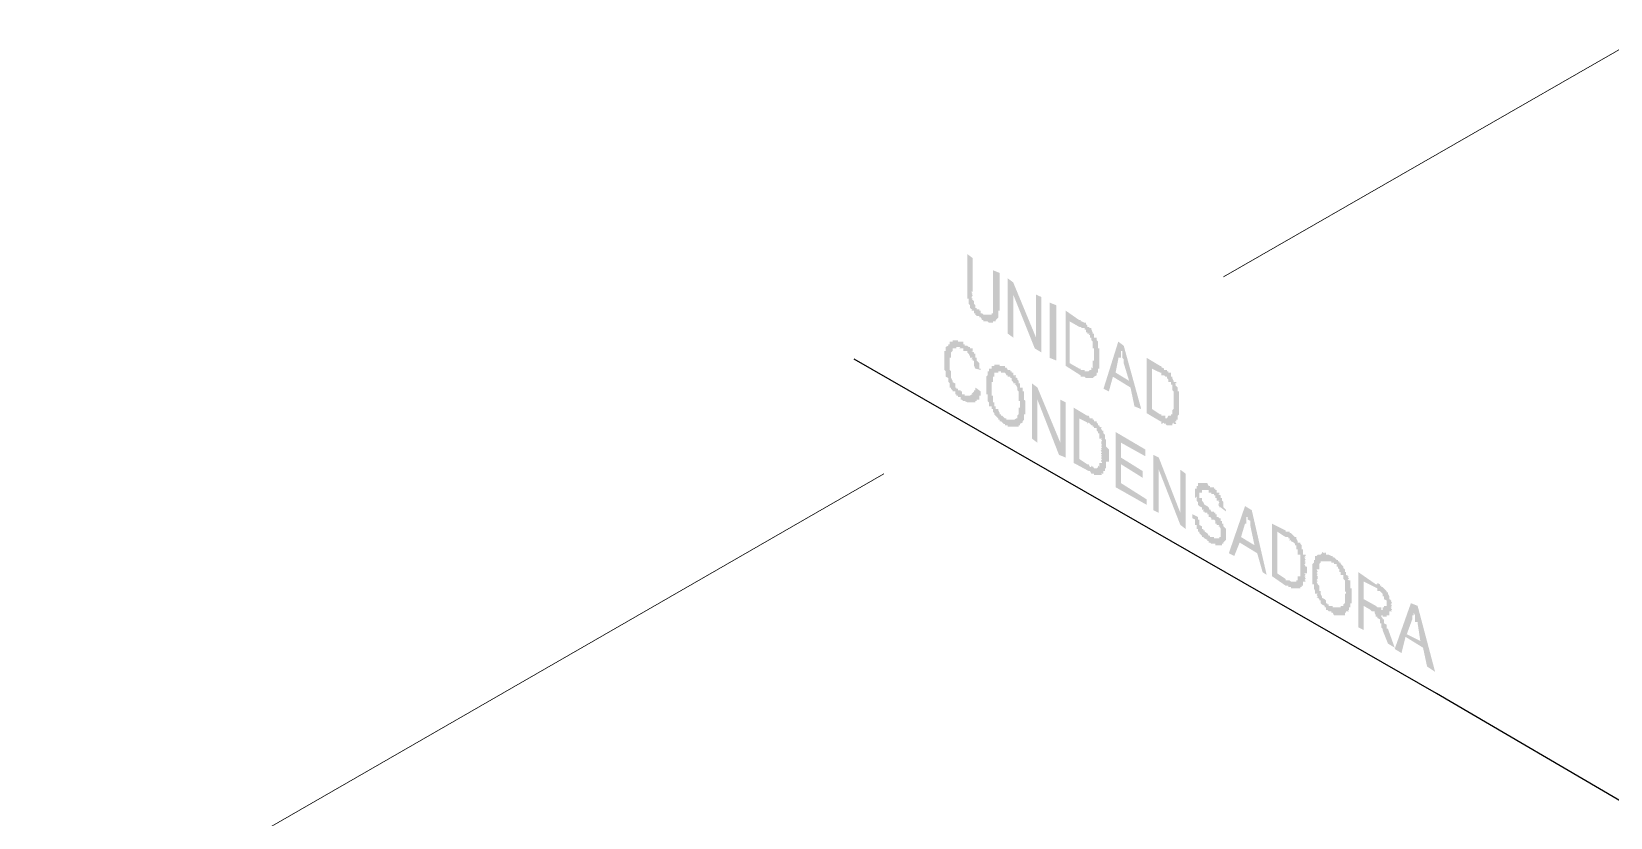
# Model space of a CAD drawing. Header units: millimetres. Extents: x 821 to 906, y 83 to 185.
# Drawn here: x 895.26 to 896.697, y 89.294 to 90.01 of the extents above; entities that cross this region are included whole.
import ezdxf

# ---------------------------------------------------------------- set-up
doc = ezdxf.new("R2010")
doc.units = ezdxf.units.MM
doc.layers.add('C.EMPOTRADO EN PARED Y TECHO', color=210, linetype='Continuous', lineweight=40)

# ---------------------------------------------------------------- blocks, each defined once
blk = doc.blocks.new('htrhfdhdfhfd')
at = {"true_color": 0x000007}
for points in [[(461.8538, 127.451), (461.8621, 127.4477), (461.8621, 127.4096), (461.8621, 127.4079), (461.8621, 127.4046), (461.8621, 127.403), (461.8621, 127.4013), (461.8604, 127.4013), (461.8604, 127.398), (461.8604, 127.3963), (461.8604, 127.3947), (461.8604, 127.393), (461.8571, 127.3897), (461.8571, 127.388), (461.8555, 127.388), (461.8538, 127.388), (461.8538, 127.3864), (461.8521, 127.3864), (461.8488, 127.3864), (461.8472, 127.388), (461.8455, 127.388), (461.8422, 127.388), (461.8422, 127.3897), (461.8405, 127.3897), (461.8389, 127.393), (461.8372, 127.393), (461.8372, 127.3947), (461.8339, 127.3947), (461.8322, 127.3963), (461.8322, 127.398), (461.8306, 127.398), (461.8306, 127.4013), (461.8289, 127.4013), (461.8273, 127.4013), (461.8289, 127.403), (461.8273, 127.403), (461.8256, 127.4046), (461.8256, 127.4079), (461.824, 127.4096), (461.824, 127.4113), (461.824, 127.4129), (461.824, 127.4162), (461.8223, 127.4162), (461.8223, 127.4179), (461.8223, 127.4195), (461.8223, 127.4212), (461.8223, 127.4229), (461.8223, 127.4245), (461.8223, 127.4262), (461.8223, 127.4278), (461.8223, 127.4311), (461.8223, 127.4709), (461.8289, 127.4659), (461.8289, 127.4278), (461.8289, 127.4262), (461.8289, 127.4245), (461.8273, 127.4245), (461.8289, 127.4212), (461.8273, 127.4229), (461.8289, 127.4195), (461.8273, 127.4195), (461.8289, 127.4179), (461.8273, 127.4179), (461.8289, 127.4162), (461.8273, 127.4162), (461.8306, 127.4129), (461.8306, 127.4113), (461.8306, 127.4096), (461.8322, 127.4079), (461.8322, 127.4046), (461.8339, 127.4046), (461.8339, 127.403), (461.8372, 127.403), (461.8372, 127.4013), (461.8389, 127.4013), (461.8389, 127.398), (461.8405, 127.398), (461.8422, 127.3963), (461.8455, 127.3963), (461.8472, 127.3963), (461.8488, 127.3963), (461.8521, 127.3963), (461.8521, 127.398), (461.8538, 127.398), (461.8538, 127.4013), (461.8538, 127.403), (461.8538, 127.4046), (461.8538, 127.4079), (461.8538, 127.4096), (461.8538, 127.4113)], [(461.872, 127.3731), (461.872, 127.4411), (461.8787, 127.4361), (461.9068, 127.3682), (461.9068, 127.4212), (461.9135, 127.4179), (461.9135, 127.3499), (461.9052, 127.3549), (461.8787, 127.4212), (461.8787, 127.3682)], [(461.9234, 127.3433), (461.9234, 127.4113), (461.9317, 127.4079), (461.9317, 127.34)], [(461.8322, 127.3068), (461.8389, 127.3019), (461.8389, 127.2985), (461.8389, 127.2969), (461.8372, 127.2969), (461.8372, 127.2952), (461.8372, 127.2919), (461.8339, 127.2919), (461.8339, 127.2903), (461.8322, 127.2903), (461.8322, 127.2886), (461.8306, 127.2886), (461.8289, 127.2886), (461.8273, 127.2886), (461.8256, 127.2886), (461.824, 127.2886), (461.8223, 127.2886), (461.819, 127.2903), (461.8173, 127.2903), (461.8157, 127.2919), (461.814, 127.2919), (461.814, 127.2952), (461.8124, 127.2952), (461.8107, 127.2952), (461.8107, 127.2969), (461.809, 127.2969), (461.809, 127.2985), (461.8074, 127.2985), (461.8074, 127.3019), (461.8041, 127.3019), (461.8041, 127.3035), (461.8024, 127.3052), (461.8024, 127.3068), (461.8008, 127.3068), (461.8008, 127.3101), (461.8008, 127.3118), (461.7991, 127.3135), (461.7991, 127.3151), (461.7991, 127.3168), (461.7991, 127.3184), (461.7958, 127.3201), (461.7958, 127.3218), (461.7958, 127.3251), (461.7958, 127.3267), (461.7941, 127.3284), (461.7941, 127.33), (461.7941, 127.3317), (461.7941, 127.3334), (461.7941, 127.335), (461.7941, 127.3367), (461.7941, 127.34), (461.7941, 127.3416), (461.7941, 127.3433), (461.7941, 127.345), (461.7941, 127.3483), (461.7941, 127.3499), (461.7941, 127.3516), (461.7958, 127.3516), (461.7958, 127.3549), (461.7958, 127.3566), (461.7991, 127.3582), (461.7991, 127.3599), (461.8008, 127.3599), (461.8008, 127.3632), (461.8024, 127.3632), (461.8041, 127.3632), (461.8041, 127.3648), (461.8074, 127.3648), (461.809, 127.3648), (461.8107, 127.3648), (461.8107, 127.3632), (461.814, 127.3632), (461.8124, 127.3632), (461.8157, 127.3632), (461.8173, 127.3632), (461.8173, 127.3599), (461.819, 127.3599), (461.819, 127.3582), (461.8223, 127.3582), (461.824, 127.3566), (461.8256, 127.3566), (461.8256, 127.3549), (461.8289, 127.3549), (461.8289, 127.3516), (461.8273, 127.3516), (461.8306, 127.3499), (461.8306, 127.3483), (461.8322, 127.3483), (461.8322, 127.345), (461.8322, 127.3433), (461.8339, 127.3433), (461.8339, 127.3416), (461.8339, 127.34), (461.8372, 127.3367), (461.8372, 127.335), (461.8372, 127.3334), (461.8372, 127.33), (461.8389, 127.33), (461.8389, 127.3284), (461.8322, 127.33), (461.8306, 127.3334), (461.8306, 127.335), (461.8306, 127.3367), (461.8306, 127.34), (461.8289, 127.34), (461.8289, 127.3416), (461.8273, 127.3416), (461.8289, 127.3433), (461.8273, 127.3433), (461.8256, 127.3433), (461.8256, 127.345), (461.824, 127.3483), (461.8223, 127.3499), (461.8223, 127.3516), (461.819, 127.3516), (461.8173, 127.3516), (461.8173, 127.3549), (461.8157, 127.3549), (461.814, 127.3549), (461.8124, 127.3549), (461.814, 127.3566), (461.8107, 127.3566), (461.809, 127.3566), (461.809, 127.3549), (461.8074, 127.3549), (461.8041, 127.3549), (461.8041, 127.3516), (461.8024, 127.3499), (461.8024, 127.3483), (461.8024, 127.345), (461.8024, 127.3433), (461.8008, 127.3433), (461.8008, 127.3416), (461.8008, 127.34), (461.8008, 127.3367), (461.8008, 127.335), (461.8008, 127.3334), (461.8008, 127.33), (461.8008, 127.3317), (461.8008, 127.3284), (461.8024, 127.3267), (461.8024, 127.3251), (461.8024, 127.3218), (461.8024, 127.3201), (461.8024, 127.3184), (461.8041, 127.3151), (461.8041, 127.3168), (461.8041, 127.3135), (461.8074, 127.3118), (461.8074, 127.3101), (461.8074, 127.3068), (461.809, 127.3068), (461.809, 127.3052), (461.8107, 127.3052), (461.8107, 127.3035), (461.814, 127.3035), (461.814, 127.3019), (461.8124, 127.3019), (461.8157, 127.3019), (461.8157, 127.2985), (461.8173, 127.2985), (461.819, 127.2985), (461.819, 127.2969), (461.8223, 127.2969), (461.824, 127.2969), (461.8256, 127.2969), (461.8289, 127.2985), (461.8273, 127.2985), (461.8306, 127.3019), (461.8306, 127.3035), (461.8322, 127.3035), (461.8322, 127.3052)], [(461.9019, 127.2438), (461.9019, 127.3118), (461.9085, 127.3068), (461.9367, 127.2389), (461.9367, 127.2919), (461.9433, 127.2886), (461.9433, 127.2206), (461.935, 127.224), (461.9085, 127.2919), (461.9085, 127.2389)], [(462.0046, 127.1842), (462.0046, 127.2521), (462.0411, 127.2306), (462.0411, 127.2223), (462.0113, 127.2389), (462.0113, 127.2206), (462.0378, 127.2041), (462.0378, 127.1958), (462.0113, 127.2124), (462.0113, 127.1892), (462.0427, 127.1693), (462.0427, 127.1626)], [(462.051, 127.156), (462.051, 127.224), (462.0577, 127.2206), (462.0842, 127.1527), (462.0842, 127.2057), (462.0908, 127.2008), (462.0908, 127.1328), (462.0842, 127.1378), (462.0577, 127.2057), (462.0577, 127.1527)], [(462.0991, 127.151), (462.1057, 127.1477), (462.1057, 127.1461), (462.1057, 127.1444), (462.1074, 127.1444), (462.1074, 127.1427), (462.1074, 127.1394), (462.1074, 127.1378), (462.1107, 127.1361), (462.1107, 127.1328), (462.1124, 127.1328), (462.1124, 127.1311), (462.114, 127.1311), (462.114, 127.1295), (462.1173, 127.1278), (462.119, 127.1245), (462.1206, 127.1245), (462.1206, 127.1229), (462.1223, 127.1229), (462.1256, 127.1229), (462.1256, 127.1212), (462.1273, 127.1212), (462.1289, 127.1212), (462.1322, 127.1212), (462.1322, 127.1229), (462.1306, 127.1229), (462.1339, 127.1229), (462.1339, 127.1245), (462.1339, 127.1278), (462.1339, 127.1295), (462.1339, 127.1311), (462.1339, 127.1328), (462.1322, 127.1361), (462.1306, 127.1361), (462.1322, 127.1378), (462.1306, 127.1378), (462.1289, 127.1378), (462.1289, 127.1394), (462.1273, 127.1394), (462.1273, 127.1427), (462.1256, 127.1444), (462.1223, 127.1444), (462.1223, 127.1461), (462.1206, 127.1477), (462.119, 127.1477), (462.119, 127.151), (462.1173, 127.151), (462.1173, 127.1527), (462.114, 127.1527), (462.114, 127.1543), (462.1124, 127.1543), (462.1124, 127.156), (462.1124, 127.1577), (462.1107, 127.156), (462.1107, 127.1593), (462.1074, 127.161), (462.1057, 127.1626), (462.1057, 127.1659), (462.1041, 127.1676), (462.1041, 127.1693), (462.1041, 127.1709), (462.1041, 127.1726), (462.1024, 127.1709), (462.1024, 127.1742), (462.1024, 127.1759), (462.1024, 127.1776), (462.1024, 127.1809), (462.1024, 127.1825), (462.1041, 127.1825), (462.1041, 127.1842), (462.1041, 127.1858), (462.1057, 127.1858), (462.1057, 127.1892), (462.1074, 127.1892), (462.1107, 127.1892), (462.1124, 127.1892), (462.114, 127.1892), (462.1173, 127.1892), (462.119, 127.1858), (462.1206, 127.1858), (462.1206, 127.1842), (462.1223, 127.1842), (462.1256, 127.1842), (462.1256, 127.1825), (462.1273, 127.1825), (462.1273, 127.1809), (462.1289, 127.1809), (462.1289, 127.1776), (462.1322, 127.1776), (462.1322, 127.1759), (462.1306, 127.1759), (462.1339, 127.1742), (462.1339, 127.1709), (462.1356, 127.1709), (462.1356, 127.1693), (462.1356, 127.1676), (462.1372, 127.1659), (462.1372, 127.1626), (462.1372, 127.161), (462.1372, 127.1593), (462.1405, 127.156), (462.1405, 127.1577), (462.1405, 127.1543), (462.1339, 127.1593), (462.1322, 127.1593), (462.1322, 127.161), (462.1306, 127.161), (462.1322, 127.1626), (462.1306, 127.1626), (462.1322, 127.1659), (462.1306, 127.1659), (462.1322, 127.1676), (462.1306, 127.1676), (462.1289, 127.1676), (462.1289, 127.1693), (462.1289, 127.1709), (462.1273, 127.1709), (462.1273, 127.1726), (462.1273, 127.1742), (462.1256, 127.1742), (462.1256, 127.1759), (462.1223, 127.1759), (462.1223, 127.1776), (462.1206, 127.1776), (462.119, 127.1776), (462.119, 127.1809), (462.1173, 127.1809), (462.114, 127.1809), (462.1124, 127.1809), (462.1107, 127.1809), (462.1107, 127.1776), (462.1074, 127.1776), (462.1074, 127.1759), (462.1074, 127.1742), (462.1074, 127.1709), (462.1107, 127.1709), (462.1107, 127.1693), (462.1107, 127.1676), (462.1124, 127.1659), (462.114, 127.1626), (462.1173, 127.161), (462.119, 127.1593), (462.1206, 127.156), (462.1206, 127.1577), (462.1223, 127.1543), (462.1256, 127.1543), (462.1256, 127.1527), (462.1273, 127.1527), (462.1273, 127.151), (462.1289, 127.151), (462.1289, 127.1477), (462.1322, 127.1477), (462.1306, 127.1477), (462.1322, 127.1461), (462.1306, 127.1461), (462.1339, 127.1461), (462.1339, 127.1444), (462.1339, 127.1427), (462.1356, 127.1427), (462.1356, 127.1394), (462.1372, 127.1394), (462.1372, 127.1378), (462.1372, 127.1361), (462.1405, 127.1328), (462.1405, 127.1311), (462.1405, 127.1295), (462.1405, 127.1278), (462.1405, 127.1245), (462.1405, 127.1229), (462.1405, 127.1212), (462.1405, 127.1179), (462.1405, 127.1195), (462.1372, 127.1162), (462.1372, 127.1146), (462.1356, 127.1146), (462.1356, 127.1129), (462.1339, 127.1129), (462.1322, 127.1129), (462.1306, 127.1129), (462.1289, 127.1129), (462.1273, 127.1129), (462.1273, 127.1146), (462.1256, 127.1146), (462.1223, 127.1146), (462.1206, 127.1162), (462.119, 127.1162), (462.119, 127.1179), (462.1173, 127.1179), (462.1173, 127.1195), (462.114, 127.1212), (462.1124, 127.1229), (462.1107, 127.1229), (462.1107, 127.1245), (462.1074, 127.1278), (462.1074, 127.1295), (462.1057, 127.1295), (462.1057, 127.1311), (462.1057, 127.1328), (462.1041, 127.1328), (462.1041, 127.1361), (462.1041, 127.1378), (462.1024, 127.1378), (462.1024, 127.1394), (462.1024, 127.1427), (462.1024, 127.1444), (462.0991, 127.1461), (462.0991, 127.1477)]]:
    blk.add_hatch(color=7, dxfattribs=at).paths.add_polyline_path(points)
h = blk.add_hatch(color=7, dxfattribs=at)
h.paths.add_polyline_path([(461.9433, 127.3334), (461.9433, 127.4013), (461.9599, 127.3897), (461.9615, 127.3897), (461.9615, 127.388), (461.9632, 127.388), (461.9665, 127.3864), (461.9682, 127.3864), (461.9682, 127.3831), (461.9682, 127.3847), (461.9698, 127.3831), (461.9698, 127.3847), (461.9698, 127.3814), (461.9731, 127.3814), (461.9715, 127.3814), (461.9731, 127.3798), (461.9748, 127.3798), (461.9748, 127.3781), (461.9764, 127.3748), (461.9764, 127.3731), (461.9781, 127.3731), (461.9781, 127.3715), (461.9781, 127.3682), (461.9814, 127.3682), (461.9814, 127.3698), (461.9814, 127.3665), (461.9814, 127.3648), (461.9831, 127.3632), (461.9831, 127.3599), (461.9831, 127.3582), (461.9831, 127.3566), (461.9831, 127.3549), (461.9847, 127.3549), (461.9847, 127.3516), (461.9847, 127.3499), (461.9847, 127.3483), (461.9847, 127.345), (461.9847, 127.3433), (461.9847, 127.3416), (461.9847, 127.34), (461.9847, 127.3367), (461.9847, 127.335), (461.9847, 127.3334), (461.9847, 127.33), (461.9831, 127.33), (461.9831, 127.3317), (461.9831, 127.3284), (461.9831, 127.3267), (461.9831, 127.3251), (461.9814, 127.3251), (461.9814, 127.3218), (461.9781, 127.3201), (461.9764, 127.3184), (461.9748, 127.3184), (461.9731, 127.3184), (461.9715, 127.3184), (461.9698, 127.3184), (461.9682, 127.3184), (461.9665, 127.3201), (461.9632, 127.3201), (461.9615, 127.3201), (461.9615, 127.3218)])
h.paths.add_polyline_path([(461.9483, 127.3367), (461.9599, 127.33), (461.9615, 127.33), (461.9615, 127.3284), (461.9632, 127.3284), (461.9665, 127.3284), (461.9665, 127.3267), (461.9682, 127.3267), (461.9698, 127.3267), (461.9731, 127.3267), (461.9715, 127.3267), (461.9731, 127.3284), (461.9715, 127.3284), (461.9748, 127.3284), (461.9748, 127.33), (461.9748, 127.3317), (461.9764, 127.33), (461.9764, 127.3334), (461.9764, 127.335), (461.9764, 127.3367), (461.9764, 127.34), (461.9781, 127.34), (461.9781, 127.3416), (461.9781, 127.3433), (461.9781, 127.345), (461.9781, 127.3483), (461.9781, 127.3499), (461.9781, 127.3516), (461.9781, 127.3549), (461.9764, 127.3549), (461.9764, 127.3566), (461.9764, 127.3582), (461.9764, 127.3599), (461.9764, 127.3632), (461.9748, 127.3648), (461.9748, 127.3665), (461.9748, 127.3682), (461.9731, 127.3682), (461.9731, 127.3715), (461.9715, 127.3715), (461.9731, 127.3731), (461.9698, 127.3731), (461.9698, 127.3748), (461.9682, 127.3748), (461.9682, 127.3781), (461.9665, 127.3781), (461.9665, 127.3798), (461.9632, 127.3798), (461.9615, 127.3814), (461.9599, 127.3814), (461.9483, 127.388)])
h = blk.add_hatch(color=7, dxfattribs=at)
h.paths.add_polyline_path([(461.9897, 127.3052), (462.0079, 127.3632), (462.0146, 127.3582), (462.0361, 127.2803), (462.0278, 127.2836), (462.0229, 127.3068), (462.0013, 127.3201), (461.9963, 127.3019)])
h.paths.add_polyline_path([(462.0046, 127.3251), (462.0212, 127.3151), (462.0146, 127.3367), (462.0146, 127.34), (462.0146, 127.3416), (462.0129, 127.3433), (462.0129, 127.345), (462.0129, 127.3483), (462.0129, 127.3499), (462.0129, 127.3516), (462.0113, 127.3516), (462.0113, 127.3549), (462.0113, 127.3516), (462.0113, 127.3499), (462.0113, 127.3483), (462.0113, 127.345), (462.0113, 127.3433), (462.0079, 127.3433), (462.0079, 127.3416)])
h = blk.add_hatch(color=7, dxfattribs=at)
h.paths.add_polyline_path([(462.0427, 127.2753), (462.0427, 127.3433), (462.0593, 127.3334), (462.061, 127.3334), (462.061, 127.33), (462.061, 127.3317), (462.0643, 127.33), (462.0643, 127.3317), (462.0643, 127.3284), (462.0659, 127.3284), (462.0676, 127.3284), (462.0676, 127.3267), (462.0693, 127.3267), (462.0693, 127.3251), (462.0726, 127.3251), (462.0726, 127.3218), (462.0726, 127.3201), (462.0742, 127.3201), (462.0742, 127.3184), (462.0759, 127.3151), (462.0759, 127.3168), (462.0759, 127.3135), (462.0792, 127.3135), (462.0792, 127.3118), (462.0776, 127.3118), (462.0792, 127.3101), (462.0776, 127.3101), (462.0809, 127.3068), (462.0809, 127.3052), (462.0809, 127.3035), (462.0809, 127.3019), (462.0825, 127.3019), (462.0825, 127.2985), (462.0825, 127.2969), (462.0825, 127.2952), (462.0825, 127.2919), (462.0825, 127.2903), (462.0825, 127.2886), (462.0825, 127.2869), (462.0825, 127.2836), (462.0825, 127.282), (462.0825, 127.2803), (462.0825, 127.277), (462.0825, 127.2787), (462.0825, 127.2753), (462.0825, 127.2737), (462.0809, 127.272), (462.0809, 127.2687), (462.0809, 127.2671), (462.0792, 127.2671), (462.0792, 127.2654), (462.0776, 127.2654), (462.0792, 127.2621), (462.0759, 127.2621), (462.0759, 127.2637), (462.0742, 127.2621), (462.0742, 127.2604), (462.0726, 127.2604), (462.0693, 127.2604), (462.0676, 127.2604), (462.0659, 127.2621), (462.0659, 127.2637), (462.0643, 127.2621), (462.0643, 127.2637), (462.061, 127.2621), (462.061, 127.2654), (462.0593, 127.2654)])
h.paths.add_polyline_path([(462.0494, 127.2803), (462.0593, 127.2737), (462.061, 127.2737), (462.061, 127.272), (462.0643, 127.272), (462.0659, 127.272), (462.0659, 127.2687), (462.0676, 127.2687), (462.0693, 127.272), (462.0726, 127.272), (462.0726, 127.2737), (462.0742, 127.2737), (462.0742, 127.2753), (462.0742, 127.277), (462.0742, 127.2787), (462.0759, 127.2803), (462.0759, 127.282), (462.0759, 127.2836), (462.0759, 127.2869), (462.0759, 127.2886), (462.0759, 127.2903), (462.0759, 127.2919), (462.0759, 127.2952), (462.0759, 127.2969), (462.0759, 127.2985), (462.0759, 127.3019), (462.0742, 127.3035), (462.0742, 127.3052), (462.0742, 127.3068), (462.0742, 127.3101), (462.0726, 127.3101), (462.0726, 127.3118), (462.0726, 127.3135), (462.0693, 127.3135), (462.0693, 127.3151), (462.0693, 127.3168), (462.0676, 127.3184), (462.0676, 127.3201), (462.0659, 127.3201), (462.0643, 127.3218), (462.061, 127.3218), (462.061, 127.3251), (462.0593, 127.3251), (462.0494, 127.33)])
h = blk.add_hatch(color=7, dxfattribs=at)
h.paths.add_polyline_path([(461.8455, 127.3101), (461.8455, 127.3118), (461.8455, 127.3135), (461.8455, 127.3151), (461.8455, 127.3168), (461.8455, 127.3184), (461.8455, 127.3201), (461.8472, 127.3218), (461.8472, 127.3251), (461.8472, 127.3267), (461.8488, 127.3267), (461.8488, 127.3284), (461.8488, 127.33), (461.8521, 127.33), (461.8521, 127.3317), (461.8521, 127.3334), (461.8538, 127.3334), (461.8555, 127.3334), (461.8555, 127.335), (461.8571, 127.335), (461.8604, 127.335), (461.8621, 127.335), (461.8621, 127.3334), (461.8637, 127.3334), (461.8671, 127.3334), (461.8654, 127.3334), (461.8687, 127.3334), (461.8687, 127.33), (461.8687, 127.3317), (461.8704, 127.33), (461.8704, 127.3317), (461.872, 127.3284), (461.8753, 127.3284), (461.8753, 127.3267), (461.877, 127.3267), (461.877, 127.3251), (461.8787, 127.3251), (461.8787, 127.3218), (461.882, 127.3218), (461.882, 127.3201), (461.8803, 127.3201), (461.8836, 127.3184), (461.8836, 127.3151), (461.8836, 127.3168), (461.8853, 127.3151), (461.8853, 127.3135), (461.8853, 127.3118), (461.8869, 127.3118), (461.8869, 127.3101), (461.8869, 127.3068), (461.8903, 127.3068), (461.8903, 127.3052), (461.8903, 127.3035), (461.8903, 127.3019), (461.8919, 127.3019), (461.8919, 127.2985), (461.8919, 127.2969), (461.8919, 127.2952), (461.8919, 127.2919), (461.8936, 127.2903), (461.8936, 127.2886), (461.8936, 127.2869), (461.8936, 127.2836), (461.8936, 127.282), (461.8936, 127.2803), (461.8936, 127.277), (461.8936, 127.2787), (461.8936, 127.2753), (461.8936, 127.2737), (461.8919, 127.2737), (461.8919, 127.272), (461.8919, 127.2687), (461.8919, 127.2671), (461.8903, 127.2654), (461.8903, 127.2621), (461.8903, 127.2637), (461.8869, 127.2621), (461.8869, 127.2637), (461.8869, 127.2604), (461.8853, 127.2604), (461.8853, 127.2588), (461.8836, 127.2588), (461.882, 127.2588), (461.8803, 127.2588), (461.8787, 127.2588), (461.877, 127.2588), (461.8753, 127.2588), (461.872, 127.2588), (461.872, 127.2604), (461.8704, 127.2604), (461.8687, 127.2604), (461.8687, 127.2621), (461.8671, 127.2621), (461.8654, 127.2637), (461.8637, 127.2654), (461.8621, 127.2654), (461.8621, 127.2671), (461.8604, 127.2671), (461.8604, 127.2687), (461.8571, 127.272), (461.8555, 127.2737), (461.8555, 127.2753), (461.8538, 127.277), (461.8538, 127.2787), (461.8538, 127.2803), (461.8521, 127.2803), (461.8521, 127.282), (461.8521, 127.2836), (461.8488, 127.2836), (461.8488, 127.2869), (461.8488, 127.2886), (461.8472, 127.2903), (461.8472, 127.2919), (461.8472, 127.2952), (461.8472, 127.2969), (461.8472, 127.2985), (461.8455, 127.2985), (461.8455, 127.3019), (461.8455, 127.3035), (461.8455, 127.3052), (461.8455, 127.3068)])
h.paths.add_polyline_path([(461.8521, 127.3052), (461.8521, 127.3035), (461.8521, 127.3019), (461.8521, 127.2985), (461.8521, 127.2969), (461.8538, 127.2969), (461.8538, 127.2952), (461.8538, 127.2919), (461.8538, 127.2903), (461.8538, 127.2886), (461.8555, 127.2886), (461.8555, 127.2869), (461.8555, 127.2836), (461.8571, 127.2836), (461.8571, 127.282), (461.8571, 127.2803), (461.8604, 127.2803), (461.8604, 127.277), (461.8604, 127.2787), (461.8621, 127.2753), (461.8621, 127.2737), (461.8637, 127.2737), (461.8637, 127.272), (461.8671, 127.272), (461.8654, 127.272), (461.8687, 127.2687), (461.8704, 127.2687), (461.8704, 127.2671), (461.872, 127.2671), (461.8753, 127.2671), (461.877, 127.2671), (461.8787, 127.2671), (461.882, 127.2671), (461.8803, 127.2671), (461.882, 127.2687), (461.8803, 127.2687), (461.8836, 127.2687), (461.8836, 127.272), (461.8853, 127.2737), (461.8853, 127.2753), (461.8853, 127.277), (461.8853, 127.2787), (461.8853, 127.2803), (461.8853, 127.282), (461.8869, 127.282), (461.8869, 127.2836), (461.8869, 127.2869), (461.8869, 127.2886), (461.8869, 127.2903), (461.8853, 127.2903), (461.8853, 127.2919), (461.8853, 127.2952), (461.8853, 127.2969), (461.8853, 127.2985), (461.8853, 127.3019), (461.8836, 127.3035), (461.8836, 127.3052), (461.8836, 127.3068), (461.882, 127.3101), (461.8803, 127.3101), (461.882, 127.3118), (461.8803, 127.3118), (461.8787, 127.3118), (461.8787, 127.3135), (461.877, 127.3151), (461.877, 127.3168), (461.877, 127.3184), (461.8753, 127.3184), (461.8753, 127.3201), (461.872, 127.3201), (461.872, 127.3218), (461.8704, 127.3218), (461.8687, 127.3251), (461.8671, 127.3251), (461.8654, 127.3251), (461.8637, 127.3251), (461.8637, 127.3267), (461.8621, 127.3267), (461.8604, 127.3267), (461.8604, 127.3251), (461.8571, 127.3251), (461.8555, 127.3251), (461.8555, 127.3218), (461.8555, 127.3201), (461.8538, 127.3201), (461.8538, 127.3184), (461.8538, 127.3151), (461.8538, 127.3168), (461.8538, 127.3135), (461.8521, 127.3135), (461.8521, 127.3118), (461.8521, 127.3101), (461.8521, 127.3068)])
h = blk.add_hatch(color=7, dxfattribs=at)
h.paths.add_polyline_path([(461.9532, 127.214), (461.9532, 127.282), (461.9698, 127.272), (461.9731, 127.272), (461.9715, 127.272), (461.9731, 127.2687), (461.9748, 127.2687), (461.9764, 127.2687), (461.9764, 127.2671), (461.9781, 127.2671), (461.9781, 127.2654), (461.9814, 127.2654), (461.9814, 127.2621), (461.9814, 127.2637), (461.9831, 127.2621), (461.9831, 127.2604), (461.9847, 127.2604), (461.9847, 127.2588), (461.988, 127.2571), (461.9864, 127.2571), (461.988, 127.2538), (461.9864, 127.2538), (461.9897, 127.2538), (461.9897, 127.2521), (461.9897, 127.2505), (461.9914, 127.2488), (461.9914, 127.2455), (461.9914, 127.2438), (461.993, 127.2422), (461.993, 127.2389), (461.993, 127.2372), (461.993, 127.2356), (461.993, 127.2339), (461.9963, 127.2306), (461.9963, 127.2289), (461.9963, 127.2273), (461.9963, 127.224), (461.9963, 127.2256), (461.9963, 127.2223), (461.9963, 127.2206), (461.9963, 127.219), (461.9963, 127.2157), (461.993, 127.2157), (461.993, 127.214), (461.993, 127.2124), (461.993, 127.209), (461.993, 127.2107), (461.993, 127.2074), (461.9914, 127.2074), (461.9914, 127.2057), (461.9914, 127.2041), (461.9897, 127.2041), (461.9897, 127.2008), (461.988, 127.2008), (461.9864, 127.2008), (461.988, 127.1991), (461.9847, 127.1991), (461.9831, 127.1991), (461.9814, 127.1991), (461.9781, 127.1991), (461.9781, 127.2008), (461.9764, 127.2008), (461.9748, 127.2008), (461.9731, 127.2041), (461.9715, 127.2041)])
h.paths.add_polyline_path([(461.9599, 127.219), (461.9698, 127.2124), (461.9731, 127.2124), (461.9715, 127.2124), (461.9731, 127.209), (461.9748, 127.209), (461.9748, 127.2107), (461.9764, 127.209), (461.9764, 127.2107), (461.9781, 127.2074), (461.9814, 127.2074), (461.9831, 127.209), (461.9831, 127.2107), (461.9847, 127.209), (461.9847, 127.2124), (461.9847, 127.214), (461.988, 127.214), (461.988, 127.2157), (461.9864, 127.2157), (461.988, 127.219), (461.9864, 127.219), (461.988, 127.2206), (461.9864, 127.2206), (461.988, 127.2223), (461.9864, 127.2223), (461.988, 127.224), (461.9864, 127.2256), (461.988, 127.2273), (461.9864, 127.2273), (461.988, 127.2289), (461.9864, 127.2289), (461.988, 127.2306), (461.9864, 127.2306), (461.988, 127.2339), (461.9864, 127.2339), (461.988, 127.2356), (461.9864, 127.2356), (461.988, 127.2372), (461.9864, 127.2372), (461.988, 127.2389), (461.9864, 127.2389), (461.988, 127.2422), (461.9864, 127.2422), (461.988, 127.2438), (461.9847, 127.2438), (461.9847, 127.2455), (461.9847, 127.2488), (461.9847, 127.2505), (461.9831, 127.2505), (461.9831, 127.2521), (461.9814, 127.2538), (461.9814, 127.2571), (461.9781, 127.2571), (461.9781, 127.2588), (461.9764, 127.2588), (461.9764, 127.2604), (461.9748, 127.2604), (461.9731, 127.2621), (461.9715, 127.2637), (461.9698, 127.2621), (461.9698, 127.2637), (461.9599, 127.2687)])
h = blk.add_hatch(color=7, dxfattribs=at)
h.paths.add_polyline_path([(462.1438, 127.103), (462.1637, 127.161), (462.172, 127.156), (462.1903, 127.0764), (462.1853, 127.0798), (462.1787, 127.103), (462.1571, 127.1162), (462.1505, 127.0997)])
h.paths.add_polyline_path([(462.1588, 127.1229), (462.1753, 127.1129), (462.1704, 127.1361), (462.1704, 127.1378), (462.1704, 127.1394), (462.1704, 127.1427), (462.1671, 127.1444), (462.1671, 127.1461), (462.1671, 127.1477), (462.1671, 127.151), (462.1671, 127.1477), (462.1654, 127.1477), (462.1654, 127.1461), (462.1654, 127.1444), (462.1654, 127.1427), (462.1654, 127.1394), (462.1637, 127.1394)])
h = blk.add_hatch(color=7, dxfattribs=at)
h.paths.add_polyline_path([(462.1969, 127.0748), (462.1969, 127.1394), (462.2135, 127.1311), (462.2135, 127.1295), (462.2168, 127.1295), (462.2184, 127.1295), (462.2184, 127.1278), (462.2201, 127.1278), (462.2234, 127.1245), (462.2251, 127.1229), (462.2267, 127.1229), (462.2267, 127.1212), (462.2284, 127.1179), (462.2284, 127.1195), (462.2284, 127.1162), (462.2317, 127.1162), (462.2317, 127.1146), (462.2334, 127.1129), (462.2334, 127.1096), (462.2334, 127.1079), (462.235, 127.1079), (462.235, 127.1063), (462.235, 127.103), (462.235, 127.1046), (462.235, 127.1013), (462.2383, 127.1013), (462.2383, 127.0997), (462.2367, 127.0997), (462.2383, 127.098), (462.2367, 127.098), (462.2383, 127.0947), (462.2367, 127.0947), (462.2383, 127.093), (462.2367, 127.093), (462.2383, 127.0914), (462.2367, 127.0914), (462.2383, 127.0897), (462.2367, 127.0897), (462.2383, 127.0864), (462.24, 127.0864), (462.24, 127.0847), (462.24, 127.0831), (462.24, 127.0798), (462.24, 127.0781), (462.2383, 127.0781), (462.2367, 127.0781), (462.2383, 127.0764), (462.2367, 127.0764), (462.2383, 127.0748), (462.2367, 127.0748), (462.2383, 127.0715), (462.2367, 127.0715), (462.2383, 127.0698), (462.2367, 127.0698), (462.2383, 127.0682), (462.2367, 127.0682), (462.235, 127.0682), (462.235, 127.0648), (462.235, 127.0665), (462.235, 127.0632), (462.2334, 127.0632), (462.2334, 127.0615), (462.2317, 127.0615), (462.2317, 127.0599), (462.2284, 127.0599), (462.2267, 127.0599), (462.2251, 127.0599), (462.2234, 127.0599), (462.2201, 127.0599), (462.2201, 127.0615), (462.2184, 127.0615), (462.2168, 127.0615), (462.2168, 127.0632), (462.2135, 127.0632)])
h.paths.add_polyline_path([(462.2035, 127.0781), (462.2135, 127.0715), (462.2135, 127.0698), (462.2168, 127.0698), (462.2184, 127.0698), (462.2201, 127.0682), (462.2234, 127.0682), (462.2251, 127.0682), (462.2267, 127.0682), (462.2267, 127.0698), (462.2284, 127.0698), (462.2284, 127.0715), (462.2284, 127.0748), (462.2317, 127.0748), (462.2317, 127.0764), (462.2317, 127.0781), (462.2317, 127.0798), (462.2317, 127.0831), (462.2317, 127.0847), (462.2317, 127.0864), (462.2317, 127.0897), (462.2317, 127.0914), (462.2317, 127.093), (462.2317, 127.0947), (462.2317, 127.098), (462.2317, 127.0997), (462.2317, 127.1013), (462.2284, 127.1013), (462.2284, 127.103), (462.2284, 127.1046), (462.2284, 127.1063), (462.2284, 127.1079), (462.2267, 127.1079), (462.2267, 127.1096), (462.2267, 127.1129), (462.2251, 127.1129), (462.2251, 127.1146), (462.2234, 127.1162), (462.2201, 127.1179), (462.2201, 127.1195), (462.2184, 127.1179), (462.2184, 127.1212), (462.2168, 127.1212), (462.2168, 127.1229), (462.2135, 127.1229), (462.2035, 127.1295)])
h = blk.add_hatch(color=7, dxfattribs=at)
h.paths.add_polyline_path([(462.2466, 127.0781), (462.2466, 127.0798), (462.2466, 127.0831), (462.2466, 127.0847), (462.2466, 127.0864), (462.2466, 127.0897), (462.2483, 127.0914), (462.2483, 127.093), (462.2483, 127.0947), (462.2499, 127.0947), (462.2499, 127.098), (462.2499, 127.0997), (462.2532, 127.0997), (462.2516, 127.0997), (462.2532, 127.1013), (462.2549, 127.1013), (462.2566, 127.1013), (462.2582, 127.103), (462.2582, 127.1046), (462.2615, 127.103), (462.2615, 127.1046), (462.2632, 127.103), (462.2632, 127.1013), (462.2648, 127.1013), (462.2665, 127.1013), (462.2698, 127.0997), (462.2715, 127.0997), (462.2715, 127.098), (462.2731, 127.098), (462.2764, 127.0947), (462.2781, 127.0947), (462.2781, 127.093), (462.2798, 127.093), (462.2798, 127.0914), (462.2814, 127.0914), (462.2814, 127.0897), (462.2847, 127.0864), (462.2847, 127.0847), (462.2864, 127.0831), (462.2864, 127.0798), (462.288, 127.0798), (462.288, 127.0781), (462.288, 127.0764), (462.2914, 127.0748), (462.2897, 127.0748), (462.2914, 127.0715), (462.2897, 127.0715), (462.2914, 127.0698), (462.293, 127.0698), (462.293, 127.0682), (462.293, 127.0648), (462.293, 127.0665), (462.293, 127.0632), (462.293, 127.0615), (462.293, 127.0599), (462.2947, 127.0599), (462.2947, 127.0566), (462.2947, 127.0549), (462.2947, 127.0532), (462.2947, 127.0499), (462.2947, 127.0516), (462.2947, 127.0483), (462.2947, 127.0466), (462.2947, 127.045), (462.2947, 127.0416), (462.293, 127.0416), (462.293, 127.04), (462.293, 127.0383), (462.293, 127.0367), (462.2914, 127.0367), (462.2914, 127.0334), (462.2897, 127.0334), (462.2914, 127.0317), (462.2897, 127.0317), (462.288, 127.0317), (462.288, 127.03), (462.2864, 127.03), (462.2864, 127.0267), (462.2847, 127.0267), (462.2814, 127.0267), (462.2798, 127.0267), (462.2781, 127.0267), (462.2764, 127.0267), (462.2731, 127.0267), (462.2715, 127.03), (462.2698, 127.03), (462.2698, 127.0317), (462.2665, 127.0317), (462.2648, 127.0334), (462.2632, 127.0334), (462.2632, 127.0367), (462.2615, 127.0367), (462.2615, 127.0383), (462.2582, 127.04), (462.2566, 127.0416), (462.2566, 127.045), (462.2549, 127.045), (462.2549, 127.0466), (462.2532, 127.0483), (462.2516, 127.0483), (462.2532, 127.0499), (462.2516, 127.0516), (462.2532, 127.0532), (462.2499, 127.0532), (462.2499, 127.0549), (462.2499, 127.0566), (462.2483, 127.0599), (462.2483, 127.0615), (462.2483, 127.0632), (462.2483, 127.0648), (462.2466, 127.0648), (462.2466, 127.0682), (462.2466, 127.0698), (462.2466, 127.0715), (462.2466, 127.0748), (462.2466, 127.0764)])
h.paths.add_polyline_path([(462.2532, 127.0748), (462.2532, 127.0715), (462.2516, 127.0715), (462.2532, 127.0698), (462.2516, 127.0698), (462.2532, 127.0682), (462.2516, 127.0682), (462.2532, 127.0648), (462.2516, 127.0665), (462.2549, 127.0632), (462.2549, 127.0615), (462.2549, 127.0599), (462.2549, 127.0566), (462.2566, 127.0566), (462.2566, 127.0549), (462.2566, 127.0532), (462.2582, 127.0499), (462.2582, 127.0516), (462.2582, 127.0483), (462.2615, 127.0466), (462.2632, 127.045), (462.2632, 127.0416), (462.2648, 127.0416), (462.2648, 127.04), (462.2665, 127.04), (462.2665, 127.0383), (462.2698, 127.0383), (462.2715, 127.0383), (462.2715, 127.0367), (462.2731, 127.0367), (462.2764, 127.0367), (462.2781, 127.0367), (462.2798, 127.0367), (462.2814, 127.0367), (462.2814, 127.0383), (462.2847, 127.0383), (462.2847, 127.04), (462.2864, 127.0416), (462.2864, 127.045), (462.2864, 127.0466), (462.2864, 127.0483), (462.2864, 127.0499), (462.2864, 127.0516), (462.2864, 127.0532), (462.288, 127.0532), (462.288, 127.0549), (462.2864, 127.0566), (462.2864, 127.0599), (462.2864, 127.0615), (462.2864, 127.0632), (462.2864, 127.0648), (462.2864, 127.0665), (462.2864, 127.0682), (462.2864, 127.0698), (462.2847, 127.0715), (462.2847, 127.0748), (462.2847, 127.0764), (462.2814, 127.0764), (462.2814, 127.0781), (462.2814, 127.0798), (462.2798, 127.0798), (462.2798, 127.0831), (462.2781, 127.0847), (462.2781, 127.0864), (462.2764, 127.0864), (462.2764, 127.0897), (462.2731, 127.0897), (462.2731, 127.0914), (462.2715, 127.0914), (462.2698, 127.0914), (462.2698, 127.093), (462.2665, 127.093), (462.2648, 127.093), (462.2632, 127.093), (462.2615, 127.093), (462.2582, 127.093), (462.2566, 127.093), (462.2566, 127.0914), (462.2549, 127.0897), (462.2549, 127.0864), (462.2549, 127.0847), (462.2549, 127.0831), (462.2532, 127.0831), (462.2516, 127.0831), (462.2532, 127.0798), (462.2516, 127.0798), (462.2532, 127.0781), (462.2516, 127.0781), (462.2532, 127.0764), (462.2516, 127.0764), (462.2532, 127.0748), (462.2516, 127.0748)])
h = blk.add_hatch(color=7, dxfattribs=at)
h.paths.add_polyline_path([(462.303, 127.0118), (462.303, 127.0798), (462.3245, 127.0648), (462.3262, 127.0648), (462.3262, 127.0665), (462.3295, 127.0648), (462.3295, 127.0632), (462.3311, 127.0632), (462.3311, 127.0615), (462.3328, 127.0615), (462.3345, 127.0599), (462.3378, 127.0566), (462.3378, 127.0549), (462.3394, 127.0549), (462.3394, 127.0532), (462.3411, 127.0499), (462.3411, 127.0516), (462.3411, 127.0483), (462.3411, 127.0466), (462.3444, 127.045), (462.3427, 127.045), (462.3444, 127.0416), (462.3427, 127.0416), (462.3444, 127.04), (462.3427, 127.04), (462.3444, 127.0383), (462.3427, 127.0383), (462.3444, 127.0367), (462.3427, 127.0367), (462.3444, 127.0334), (462.3427, 127.0334), (462.3444, 127.0317), (462.3427, 127.0317), (462.3411, 127.0317), (462.3411, 127.03), (462.3411, 127.0267), (462.3394, 127.0267), (462.3378, 127.0267), (462.3378, 127.0251), (462.3345, 127.0251), (462.3328, 127.0251), (462.3328, 127.0267), (462.3311, 127.0267), (462.3295, 127.0267), (462.3311, 127.0267), (462.3311, 127.0251), (462.3328, 127.0234), (462.3328, 127.0218), (462.3345, 127.0218), (462.3345, 127.0184), (462.3345, 127.0168), (462.3378, 127.0151), (462.3378, 127.0118), (462.3378, 127.0135), (462.3378, 127.0101), (462.3394, 127.0101), (462.3477, 126.9869), (462.3394, 126.9919), (462.3328, 127.0085), (462.3328, 127.0101), (462.3311, 127.0118), (462.3311, 127.0135), (462.3311, 127.0151), (462.3311, 127.0168), (462.3295, 127.0168), (462.3295, 127.0184), (462.3295, 127.0218), (462.3262, 127.0234), (462.3262, 127.0251), (462.3245, 127.0251), (462.3245, 127.0267), (462.3229, 127.03), (462.3229, 127.0317), (462.3195, 127.0317), (462.3179, 127.0334), (462.3096, 127.0383), (462.3096, 127.0085)])
h.paths.add_polyline_path([(462.3096, 127.0466), (462.3245, 127.0383), (462.3262, 127.0367), (462.3295, 127.0367), (462.3311, 127.0367), (462.3311, 127.0334), (462.3328, 127.0334), (462.3328, 127.0367), (462.3345, 127.0367), (462.3345, 127.0383), (462.3378, 127.0383), (462.3378, 127.04), (462.3378, 127.0416), (462.3378, 127.045), (462.3345, 127.0466), (462.3345, 127.0483), (462.3345, 127.0499), (462.3328, 127.0499), (462.3328, 127.0532), (462.3311, 127.0549), (462.3295, 127.0566), (462.3262, 127.0566), (462.3262, 127.0599), (462.3096, 127.0682)])
h = blk.add_hatch(color=7, dxfattribs=at)
h.paths.add_polyline_path([(462.3477, 126.9853), (462.3676, 127.0416), (462.3759, 127.0383), (462.3974, 126.9571), (462.3875, 126.9637), (462.3825, 126.9869), (462.361, 127.0002), (462.356, 126.9803)])
h.paths.add_polyline_path([(462.3626, 127.0035), (462.3792, 126.9952), (462.3759, 127.0168), (462.3759, 127.0184), (462.3726, 127.0184), (462.3726, 127.0218), (462.3726, 127.0234), (462.3726, 127.0251), (462.3726, 127.0267), (462.3709, 127.03), (462.3709, 127.0317), (462.3709, 127.0334), (462.3709, 127.0317), (462.3709, 127.03), (462.3709, 127.0267), (462.3693, 127.0267), (462.3693, 127.0251), (462.3693, 127.0234), (462.3693, 127.0218)])
at = {"color": 7, "linetype": 'Continuous', "lineweight": 5, "true_color": 0x000007}
for points in [[(462.6626, 127.7444), (462.1372, 127.4427), (462.1372, 127.4427)], [(461.7195, 127.2008), (460.672, 126.5974), (460.672, 126.5974)]]:
    blk.add_lwpolyline(points, dxfattribs=at)
at = {"color": 7, "linetype": 'Continuous', "lineweight": -2, "true_color": 0x000007}
blk.add_lwpolyline([(462.6427, 126.788), (462.3991, 126.9306), (461.6831, 127.3416)], dxfattribs=at)

msp = doc.modelspace()

# ---------------------------------------------------------------- block references
at = {"layer": 'C.EMPOTRADO EN PARED Y TECHO', "lineweight": 25, "xscale": 0.7403935568954524, "yscale": 0.7403935568954524, "zscale": 0.7403935568954524}
msp.add_blockref('htrhfdhdfhfd', (554.1815, -4.5713), dxfattribs=at)

doc.saveas('drawing.dxf')
